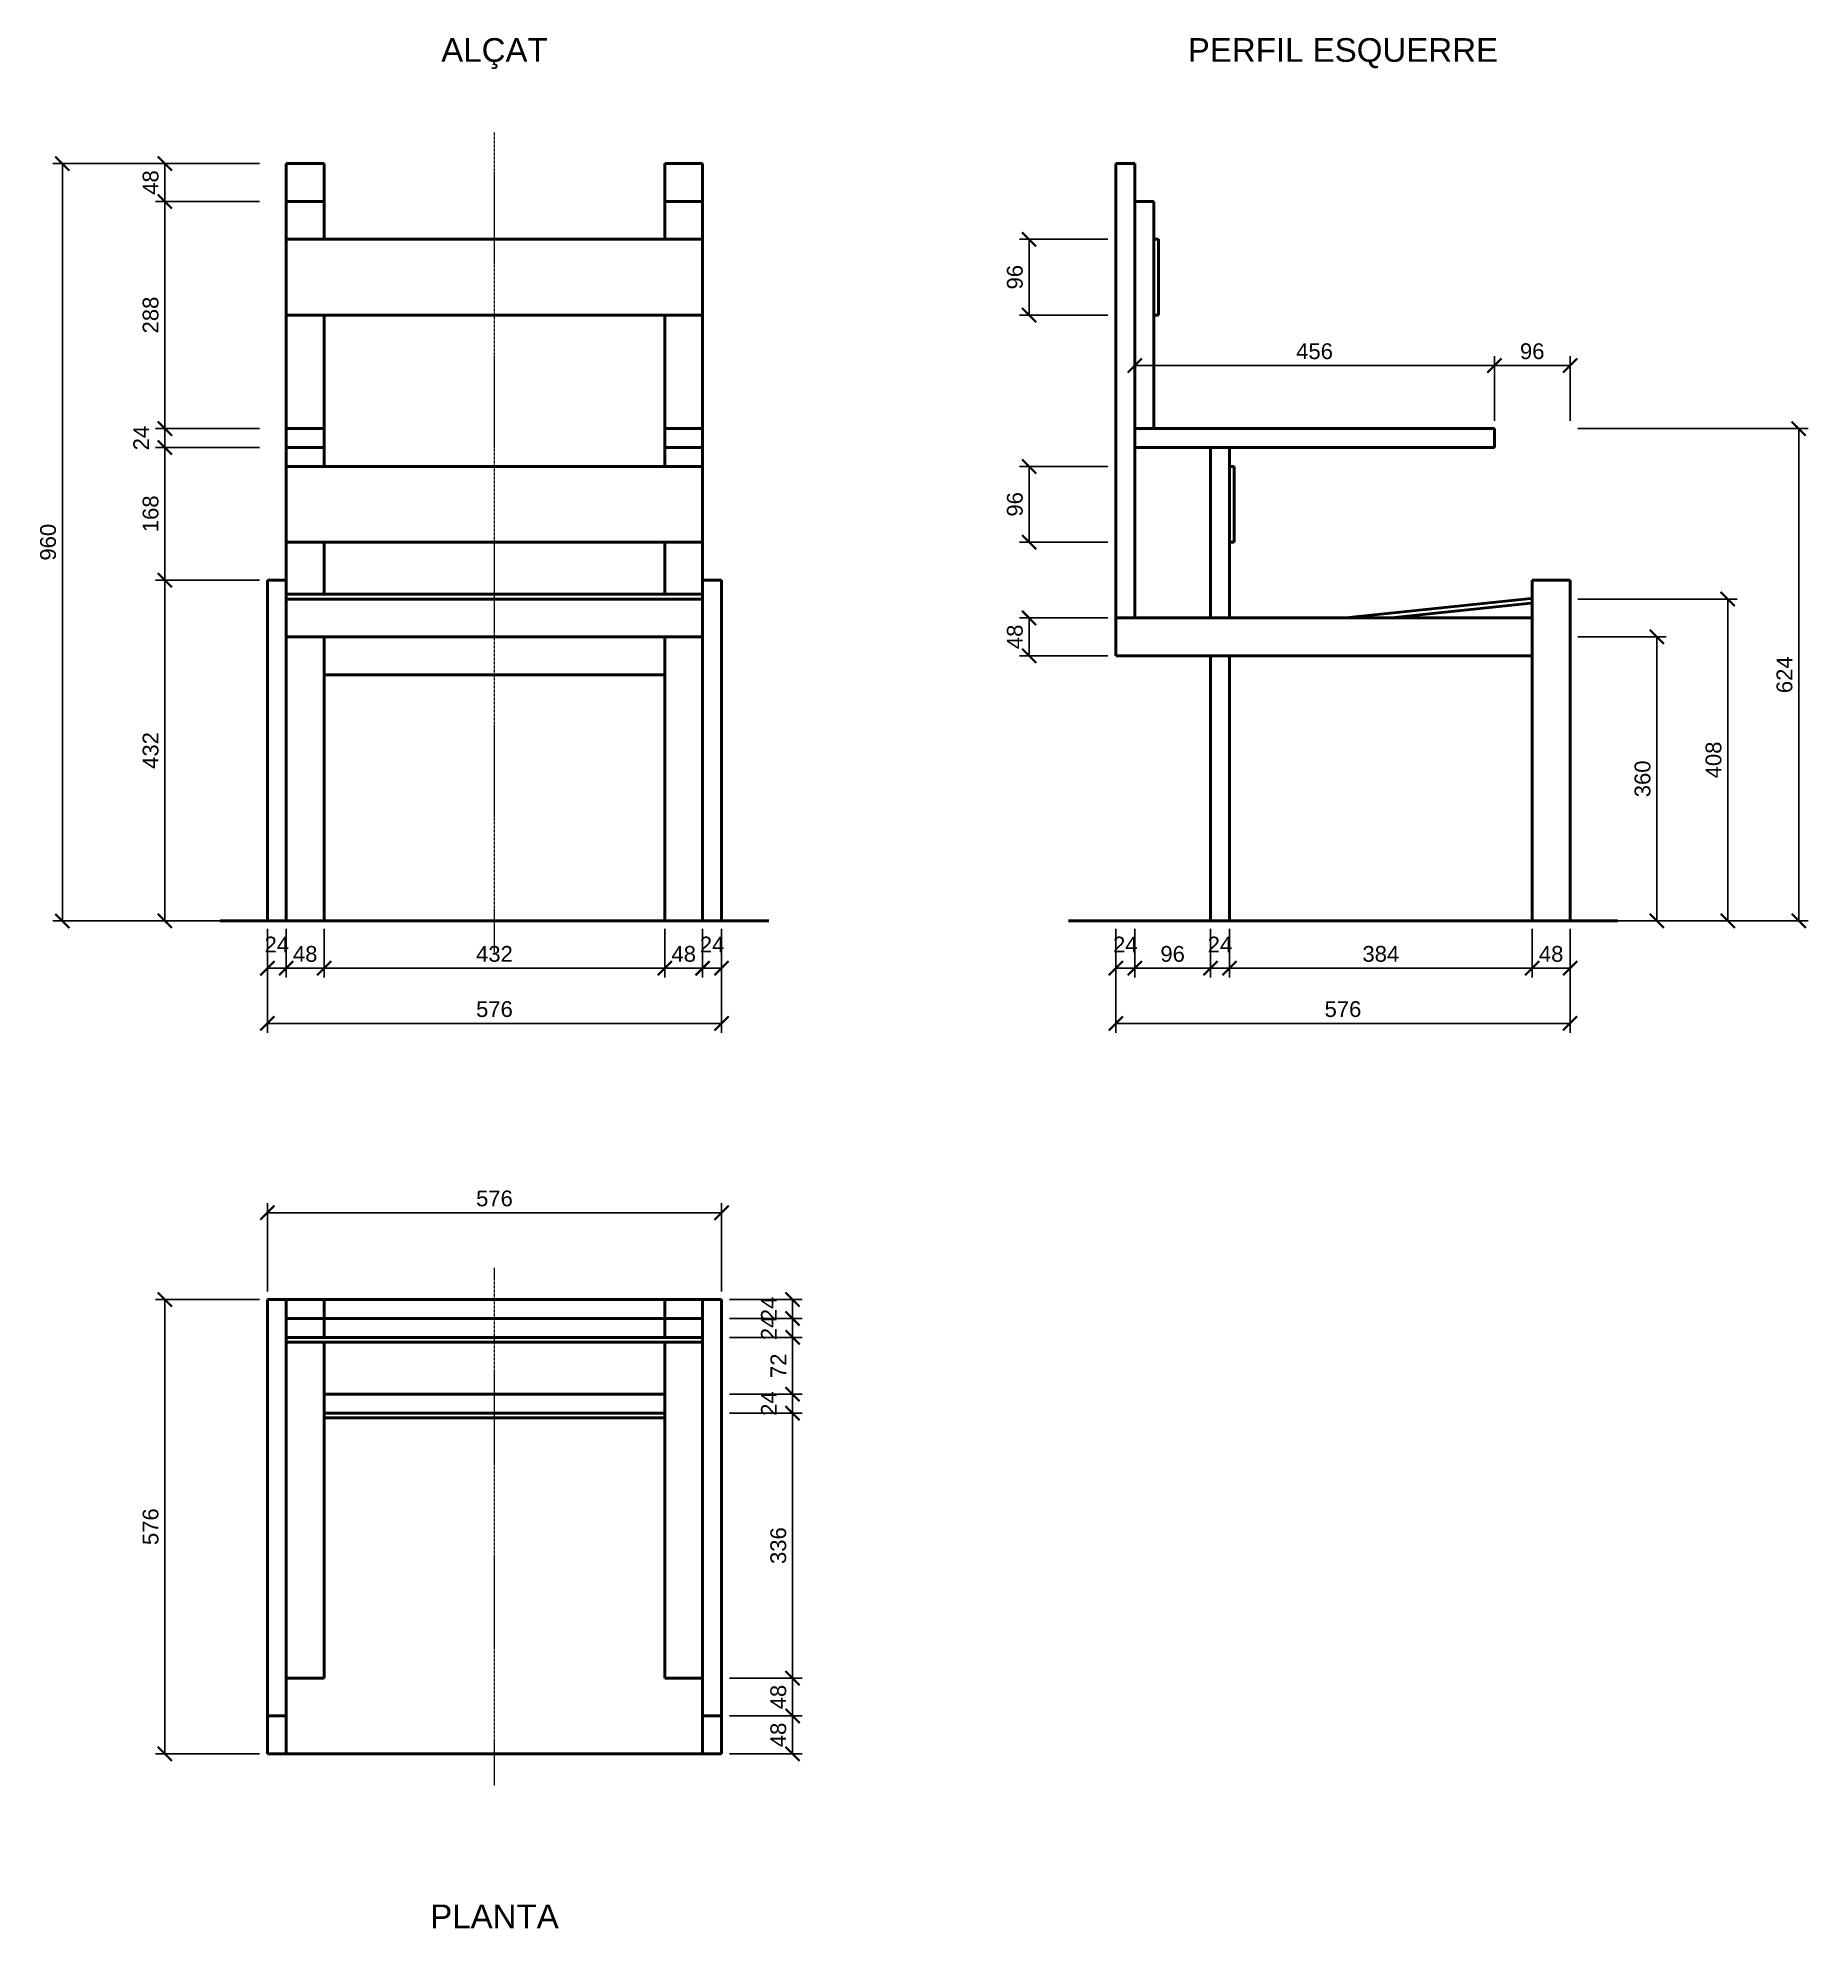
# Model space of a CAD drawing. Header units: millimetres. Extents: x 309 to 2554, y 143 to 2539.
import ezdxf
from ezdxf.enums import TextEntityAlignment as Align

# ---------------------------------------------------------------- set-up
doc = ezdxf.new("R2010")
doc.units = ezdxf.units.MM
doc.linetypes.add('CENTER', pattern=[5.08, 3.175, -0.635, 0.635, -0.635])
for name, color, linetype, lineweight in [('COTES', 1, 'Continuous', 18), ('EIXOS', 3, 'CENTER', 13), ('FUSTA', 7, 'Continuous', 50), ('LAMINA', 7, 'Continuous', 50), ('TEXT', 7, 'Continuous', 25)]:
    doc.layers.add(name, color=color, linetype=linetype, lineweight=lineweight)
doc.styles.add('EXAR', font='arial.ttf')
doc.dimstyles.new('EXAR_1-10', dxfattribs={"dimscale": 10, "dimtxt": 2, "dimasz": 1.8, "dimexe": 1.2, "dimexo": 1, "dimgap": 0.8, "dimtad": 1, "dimdec": 0, "dimtxsty": 'EXAR', "dimblk": 'ARCHTICK', "dimcen": 2.5, "dimclrd": 1, "dimclre": 1, "dimclrt": 7, "dimazin": 3, "dimtfac": 1, "dimtmove": 0, "dimatfit": 3})

# ---------------------------------------------------------------- blocks, each defined once
blk = doc.blocks.new('_ARCHTICK')
at = {"color": 0, "linetype": 'BYBLOCK', "const_width": 0.15}
blk.add_lwpolyline([(-0.5, -0.5), (0.5, 0.5)], dxfattribs=at)

msp = doc.modelspace()

# ---------------------------------------------------------------- linework, layer by layer
at = {"layer": 'EIXOS'}
for p, q in [((888, 1380), (888, 2420)), ((888, 324), (888, 980))]:
    msp.add_line(p, q, dxfattribs=at)
at = {"layer": 'FUSTA'}
for p, q in [((624, 1756), (624, 2380)), ((624, 2380), (672, 2380)), ((672, 2284), (672, 2380)), ((1104, 2284), (1104, 2380)), ((1104, 2380), (1152, 2380)), ((1152, 1756), (1152, 2380)), ((1676, 1756), (1676, 2380)), ((1700, 2380), (1676, 2380)), ((1700, 1804), (1700, 2380)), ((624, 2044), (624, 2332)), ((624, 2332), (672, 2332)), ((672, 2284), (672, 2332)), ((1104, 2284), (1104, 2332)), ((1104, 2332), (1152, 2332)), ((1152, 2044), (1152, 2332)), ((1700, 2044), (1700, 2332)), ((1724, 2332), (1700, 2332)), ((1724, 2044), (1724, 2332)), ((672, 1996), (672, 2188)), ((672, 2044), (672, 2188)), ((1104, 1996), (1104, 2188)), ((1104, 2044), (1104, 2188)), ((624, 2020), (624, 2044)), ((624, 2044), (672, 2044)), ((672, 2020), (672, 2044)), ((1104, 2020), (1104, 2044)), ((1104, 2044), (1152, 2044)), ((1152, 2020), (1152, 2044)), ((1700, 2020), (1700, 2044)), ((2156, 2044), (1700, 2044)), ((1724, 2044), (1700, 2044)), ((2156, 2020), (2156, 2044)), ((624, 1420), (624, 2020)), ((624, 2020), (672, 2020)), ((672, 1996), (672, 2020)), ((1104, 1996), (1104, 2020)), ((1104, 2020), (1152, 2020)), ((1152, 1420), (1152, 2020)), ((2156, 2020), (1700, 2020)), ((1796, 1804), (1796, 2020)), ((1820, 2020), (1796, 2020)), ((1820, 1804), (1820, 2020)), ((1676, 1900), (1676, 1948)), ((1700, 1900), (1700, 1948)), ((672, 1834), (672, 1900)), ((672, 1900), (1104, 1900)), ((1104, 1834), (1104, 1900)), ((600, 1420), (600, 1852)), ((600, 1852), (624, 1852)), ((624, 1420), (624, 1852)), ((1152, 1420), (1152, 1852)), ((1152, 1852), (1176, 1852)), ((1176, 1420), (1176, 1852)), ((2204, 1420), (2204, 1852)), ((2252, 1852), (2204, 1852)), ((2204, 1830), (2204, 1852)), ((2252, 1420), (2252, 1852)), ((624, 1780), (624, 1828)), ((624, 1828), (1152, 1828)), ((1152, 1780), (1152, 1828)), ((2204, 1420), (2204, 1822)), ((2252, 1780), (2252, 1828)), ((600, 1756), (600, 1804)), ((624, 1756), (624, 1804)), ((1152, 1756), (1152, 1804)), ((1176, 1756), (1176, 1804)), ((1676, 1756), (1676, 1804)), ((2204, 1804), (1676, 1804)), ((1796, 1804), (1700, 1804)), ((1966, 1804), (1820, 1804)), ((2204, 1804), (2024, 1804)), ((2204, 1756), (2204, 1804)), ((624, 1780), (1152, 1780)), ((672, 1420), (672, 1780)), ((672, 1756), (672, 1780)), ((672, 1732), (672, 1780)), ((672, 1780), (1104, 1780)), ((1104, 1420), (1104, 1780)), ((1104, 1756), (1104, 1780)), ((1104, 1732), (1104, 1780)), ((2204, 1756), (1676, 1756)), ((1700, 1756), (1676, 1756)), ((1796, 1756), (1676, 1756)), ((1796, 1420), (1796, 1756)), ((1796, 1732), (1796, 1756)), ((1820, 1420), (1820, 1756)), ((2204, 1756), (1820, 1756)), ((1820, 1732), (1820, 1756)), ((672, 1732), (1104, 1732)), ((540, 1420), (1236, 1420)), ((600, 1420), (624, 1420)), ((624, 1420), (672, 1420)), ((1104, 1420), (1152, 1420)), ((1152, 1420), (1176, 1420)), ((1616, 1420), (2312, 1420)), ((1820, 1420), (1796, 1420)), ((2252, 1420), (2204, 1420)), ((600, 412), (600, 940)), ((624, 940), (600, 940)), ((624, 412), (624, 940)), ((624, 916), (624, 940)), ((672, 940), (624, 940)), ((672, 916), (672, 940)), ((1104, 940), (672, 940)), ((1104, 916), (1104, 940)), ((1152, 940), (1104, 940)), ((1152, 412), (1152, 940)), ((1176, 940), (1152, 940)), ((1152, 916), (1152, 940)), ((1176, 412), (1176, 940)), ((624, 916), (672, 916)), ((624, 460), (624, 916)), ((624, 892), (624, 916)), ((672, 892), (672, 916)), ((672, 916), (1104, 916)), ((1104, 916), (1152, 916)), ((1104, 892), (1104, 916)), ((1152, 460), (1152, 916)), ((1152, 892), (1152, 916)), ((624, 892), (672, 892)), ((1104, 892), (1152, 892)), ((672, 460), (672, 886)), ((1104, 460), (1104, 886)), ((624, 796), (624, 820)), ((672, 796), (672, 820)), ((1104, 820), (672, 820)), ((1104, 796), (1104, 820)), ((1152, 796), (1152, 820)), ((624, 460), (672, 460)), ((1104, 460), (1152, 460)), ((600, 364), (600, 412)), ((624, 412), (600, 412)), ((624, 364), (624, 412)), ((1152, 364), (1152, 412)), ((1176, 412), (1152, 412)), ((1176, 364), (1176, 412)), ((624, 364), (624, 388)), ((1152, 364), (1152, 388)), ((600, 364), (624, 364)), ((624, 364), (1152, 364)), ((1152, 364), (1176, 364))]:
    msp.add_line(p, q, dxfattribs=at)
at = {"layer": 'LAMINA'}
for p, q in [((624, 2188), (624, 2284)), ((624, 2284), (1152, 2284)), ((1152, 2188), (1152, 2284)), ((1724, 2188), (1724, 2284)), ((1730, 2284), (1724, 2284)), ((1730, 2188), (1730, 2284)), ((624, 2188), (1152, 2188)), ((1730, 2188), (1724, 2188)), ((624, 1900), (624, 1996)), ((624, 1996), (1152, 1996)), ((1152, 1900), (1152, 1996)), ((1820, 1900), (1820, 1996)), ((1826, 1996), (1820, 1996)), ((1826, 1900), (1826, 1996)), ((624, 1900), (1152, 1900)), ((1826, 1900), (1820, 1900)), ((624, 1828), (624, 1834)), ((624, 1786), (624, 1834)), ((624, 1834), (1152, 1834)), ((1152, 1828), (1152, 1834)), ((1152, 1786), (1152, 1834)), ((1967.2, 1804), (2202.2, 1828.8)), ((2202.2, 1822.8), (2025, 1804.1)), ((2252, 1828), (2252, 1834)), ((624, 1780), (624, 1786)), ((1152, 1780), (1152, 1786)), ((624, 886), (624, 892)), ((1152, 892), (624, 892)), ((1152, 886), (1152, 892)), ((624, 886), (1152, 886)), ((624, 364), (624, 820)), ((1152, 364), (1152, 820)), ((624, 790), (624, 796)), ((1104, 796), (672, 796)), ((1152, 790), (1152, 796)), ((672, 790), (1104, 790))]:
    msp.add_line(p, q, dxfattribs=at)

# ---------------------------------------------------------------- texts
at = {"layer": 'TEXT', "style": 'EXAR'}
for s, p in [('ALÇAT', (888, 2500)), ('PERFIL ESQUERRE', (1964, 2500)), ('PLANTA', (888, 134))]:
    msp.add_text(s, height=30, dxfattribs=at).set_placement(p, align=Align.BOTTOM_CENTER)

# ---------------------------------------------------------------- dimensions: what is measured, and where the dimension line sits
at = {"layer": 'COTES'}
for base, p1, p2 in [((340, 1420), (600, 1420), (600, 2380)), ((470, 2332), (600, 2332), (600, 2380)), ((470, 2044), (600, 2044), (600, 2332)), ((1566, 2188), (1676, 2188), (1676, 2284)), ((470, 2020), (600, 2020), (600, 2044)), ((2542, 1420), (2252, 1420), (2252, 2044)), ((470, 1852), (600, 1852), (600, 2020)), ((1566, 1900), (1676, 1900), (1676, 1996)), ((470, 1420), (600, 1420), (600, 1852)), ((2452, 1420), (2252, 1420), (2252, 1828)), ((1566, 1756), (1676, 1756), (1676, 1804)), ((2362, 1420), (2252, 1420), (2252, 1780)), ((470, 364), (600, 364), (600, 940)), ((1266, 916), (1176, 916), (1176, 940)), ((1266, 892), (1176, 892), (1176, 916)), ((1266, 820), (1176, 820), (1176, 892)), ((1266, 796), (1176, 796), (1176, 820)), ((1266, 460), (1176, 460), (1176, 796)), ((1266, 412), (1176, 412), (1176, 460)), ((1266, 364), (1176, 364), (1176, 412))]:
    msp.add_linear_dim(base=base, p1=p1, p2=p2, angle=90, dimstyle='EXAR_1-10', dxfattribs=at).render()
for base, p1, p2 in [((1700, 2124), (1700, 2044), (2156, 2044)), ((2156, 2124), (2156, 2044), (2252, 2044)), ((600, 1290), (600, 1420), (1176, 1420)), ((600, 1360), (600, 1420), (624, 1420)), ((624, 1360), (624, 1420), (672, 1420)), ((672, 1360), (672, 1420), (1104, 1420)), ((1104, 1360), (1104, 1420), (1152, 1420)), ((1152, 1360), (1152, 1420), (1176, 1420)), ((1676, 1290), (1676, 1420), (2252, 1420)), ((1676, 1360), (1676, 1420), (1700, 1420)), ((1700, 1360), (1700, 1420), (1796, 1420)), ((1796, 1360), (1796, 1420), (1820, 1420)), ((1820, 1360), (1820, 1420), (2204, 1420)), ((2204, 1360), (2204, 1420), (2252, 1420)), ((600, 1050), (600, 940), (1176, 940))]:
    msp.add_linear_dim(base=base, p1=p1, p2=p2, dimstyle='EXAR_1-10', dxfattribs=at).render()

doc.saveas('drawing.dxf')
